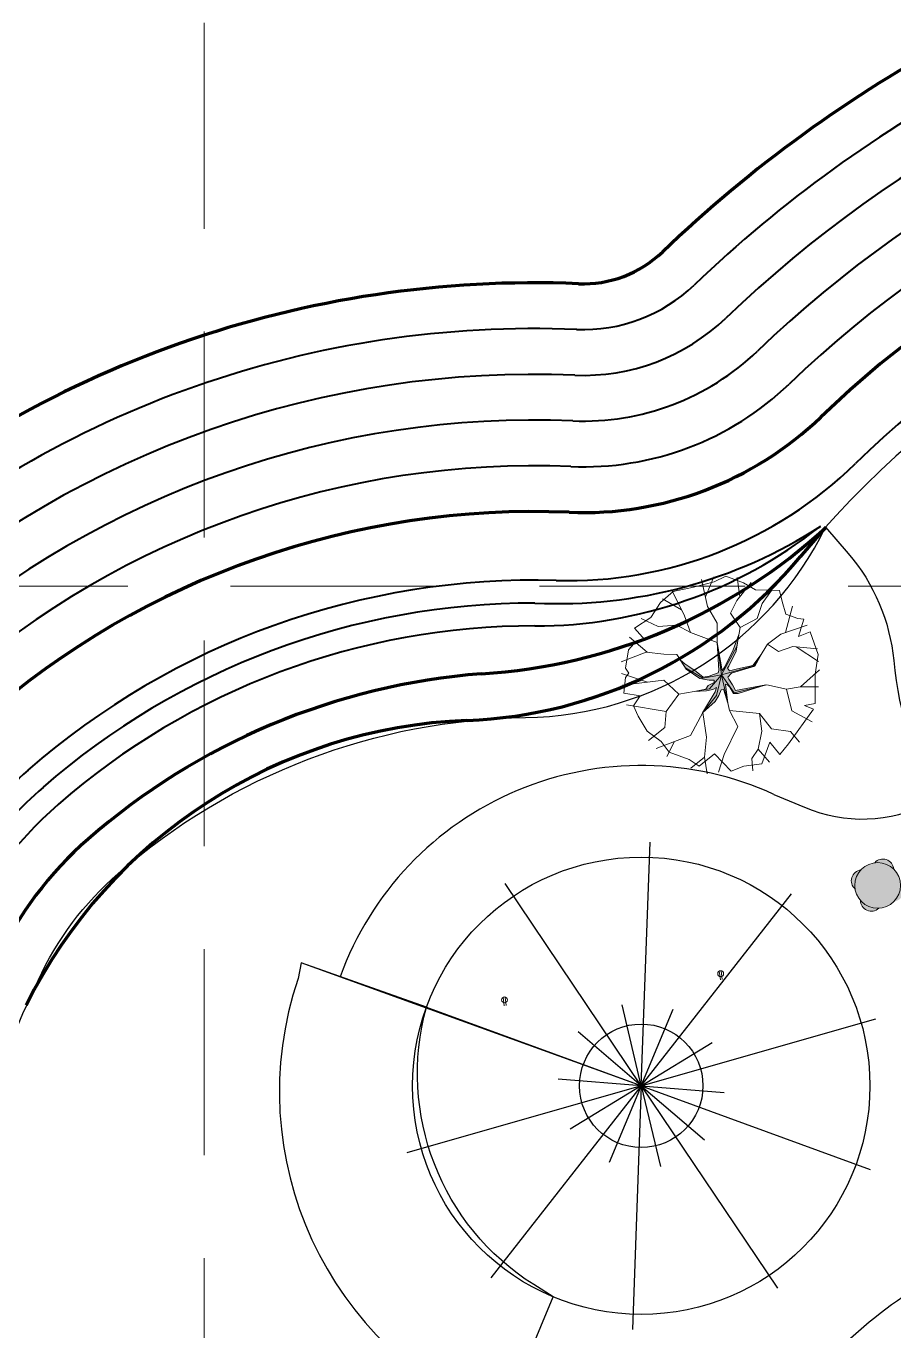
# Model space of a CAD drawing. Header units: feet. Extents: x 10084 to 13321, y 3329 to 8503.
# Drawn here: x 10880.4 to 10956.2, y 4882.5 to 4996.6 of the extents above; entities that cross this region are included whole.
import ezdxf

# ---------------------------------------------------------------- set-up
doc = ezdxf.new("R2010")
doc.units = ezdxf.units.FT
doc.header["$LTSCALE"] = 40
doc.header["$MEASUREMENT"] = 0
doc.linetypes.add('DASHED', pattern=[0.75, 0.5, -0.25])
doc.linetypes.add('HIDDEN', pattern=[0.375, 0.25, -0.125])
for name, color, linetype in [('amenity center', 31, 'Continuous'), ('GRID', 254, 'DASHED'), ('Level 1', 7, 'Continuous'), ('Level 8', 7, 'Continuous')]:
    doc.layers.add(name, color=color, linetype=linetype)

# ---------------------------------------------------------------- blocks, each defined once
blk = doc.blocks.new('E_DUPL')
at = {"color": 0, "linetype": 'ByBlock', "lineweight": 13}
for p, q in [((0, 0.16), (1.47, 0.16)), ((0, -0.17), (1.47, -0.17))]:
    blk.add_line(p, q, dxfattribs=at)
blk.add_circle((1, 0), 0.5, dxfattribs=at)

msp = doc.modelspace()

# ---------------------------------------------------------------- hatches: boundary and pattern name
at = {"layer": 'Level 8', "linetype": 'Continuous', "lineweight": 13}
msp.add_hatch(color=7, dxfattribs=at).paths.add_polyline_path([(10939.51, 4936.58), (10940.62, 4938.41), (10940.74, 4938.79), (10940.4, 4938.61), (10939.87, 4938.49), (10938.78, 4938.45), (10939.79, 4938.65), (10940.01, 4938.97), (10940.52, 4939.22), (10940.52, 4939.42), (10940.08, 4939.42), (10939.27, 4939.58), (10938.07, 4940.39), (10937.56, 4941.2), (10937.97, 4940.86), (10938.39, 4940.55), (10938.94, 4940.19), (10939.57, 4939.7), (10940.1, 4939.78), (10940.48, 4939.91), (10940.88, 4940.07), (10940.95, 4940.27), (10940.78, 4942.71), (10941.09, 4941.08), (10941.23, 4940.23), (10941.45, 4940.6), (10942.18, 4942.09), (10942.69, 4943.43), (10942.44, 4941.97), (10941.82, 4940.66), (10941.69, 4940.47), (10941.88, 4940.25), (10942.58, 4940.41), (10943.92, 4940.72), (10944.69, 4941.77), (10944.08, 4940.66), (10942.04, 4940.05), (10941.71, 4939.7), (10941.82, 4939.52), (10942.12, 4939.02), (10942.38, 4938.51), (10945.05, 4939.02), (10942.62, 4938.27), (10942.22, 4938.27), (10941.9, 4938.81), (10941.69, 4939.02), (10941.53, 4939.08), (10941.73, 4937.41), (10941.49, 4938.16), (10941.35, 4938.63), (10941.13, 4938.57), (10940.95, 4938.08), (10940.62, 4937.56)])
at = {"layer": 'Level 8', "linetype": 'Continuous', "lineweight": 0}
msp.add_hatch(color=7, dxfattribs=at).paths.add_polyline_path([(10954.57, 4923.46, -0.658528), (10956.23, 4922.91, -0.163373), (10956.82, 4921.75, -0.644021), (10956.26, 4920.08, -0.183004), (10954.92, 4919.48, -0.65192), (10953.31, 4920.18, -0.130547), (10952.86, 4921.16, -0.639754), (10953.37, 4922.84, -0.175784)])

# ---------------------------------------------------------------- linework, layer by layer
at = {"layer": 'amenity center', "color": 7}
for q in [(10934.92, 4925.27), (10922.25, 4921.66), (10947.3, 4920.75), (10904.41, 4914.71), (10914.12, 4911.28), (10932.47, 4911.03), (10936.95, 4910.67), (10954.66, 4909.81), (10928.63, 4908.69), (10940.36, 4907.74), (10913.64, 4898.11), (10921, 4887.17), (10926.9, 4904.55), (10927.94, 4900.18), (10931.35, 4897.25), (10933.38, 4882.64), (10941.4, 4903.37), (10939.67, 4899.22), (10935.83, 4896.89), (10946.06, 4886.26), (10954.18, 4896.64)]:
    msp.add_line((10934.15, 4903.96), q, dxfattribs=at)
at = {"layer": 'amenity center', "color": 7, "ltscale": 100, "flags": 128}
for points in [[(11019.02, 4977.96, 0.219647), (11000.11, 4980.92, 0.163548), (10949.94, 4952.46)], [(10868.74, 4881.5, -0.025985), (10881.41, 4913.18), (10881.41, 4913.18, -0.105629), (10888.41, 4922.53), (10888.41, 4922.53, -0.177776), (10924.04, 4936.16, 0.283084), (10950.27, 4952.81)]]:
    msp.add_lwpolyline(points, format="xyb", dxfattribs=at)
at = {"layer": 'amenity center', "color": 7, "flags": 128}
for points in [[(10950.27, 4952.81), (10952.25, 4950.51), (10952.25, 4950.51, -0.154541), (10956.23, 4941.14, 0.209057), (10969.35, 4917.57)], [(10945.75, 4929.44), (10948.43, 4928.31), (10948.43, 4928.31, 0.222526), (10959.32, 4928.7)], [(10975.62, 4862.76), (10978.91, 4862.35), (10978.91, 4862.35, 0.368693), (10988.5, 4870.29, 0.18739), (10986.58, 4879.88, 0.052592), (10980.14, 4887.96, 0.246937), (10970.69, 4890.97, 0.138303), (10953.15, 4882.48), (10953.15, 4882.48, -0.053735), (10945.06, 4876.73, 0.864338), (10950.41, 4862.76), (10950.41, 4862.76, -0.091176), (10971.78, 4863.59, -0.033734), (10975.62, 4862.76)]]:
    msp.add_lwpolyline(points, format="xyb", dxfattribs=at)
at = {"layer": 'amenity center', "color": 7, "ltscale": 100, "flags": 128}
msp.add_lwpolyline([(10915.36, 4910.82), (10904.41, 4914.71), (10904.15, 4913.35), (10904.15, 4913.35, 0.399837), (10921.98, 4874.77), (10921.98, 4874.77), (10926.45, 4885.5), (10924.76, 4886.57), (10924.76, 4886.57, -0.330146), (10915.36, 4910.82)], format="xyb", close=True, dxfattribs=at)
at = {"layer": 'amenity center', "color": 7}
for radius in [20, 5.4]:
    msp.add_circle((10934.15, 4903.96), radius, dxfattribs=at)
msp.add_arc((10934.15, 4903.96), 28, 65.5234, 160.0792, dxfattribs=at)
at = {"layer": 'GRID', "color": 252, "linetype": 'HIDDEN', "lineweight": 0, "ltscale": 1.8}
for p, q in [((10895.91, 3736.9), (10895.93, 8414.95)), ((10169.24, 4947.64), (13236.21, 4947.64))]:
    msp.add_line(p, q, dxfattribs=at)
at = {"layer": 'Level 1', "color": 5, "linetype": 'Continuous', "lineweight": 70}
for centre, radius, start, end in [((11017.37, 4892.06), 117.52, 102.5721, 133.8134), ((11017.37, 4892.06), 97.52, 101.1582, 133.8134), ((10929.08, 4984.08), 10, 267.623, 313.8134), ((10924.8, 4880.82), 93.35, 87.623, 131.1078), ((10929.08, 4984.08), 30, 267.623, 313.8134), ((10924.8, 4880.82), 73.35, 87.623, 131.1078), ((10917.24, 4988.77), 48.87, 273.4604, 312.5741), ((11017.13, 4892.51), 90, 137.9528, 140.1075), ((10917.39, 4975.88), 40, 272.1872, 320.1075), ((10924.8, 4880.82), 59.35, 94.4554, 131.1079), ((10920.63, 4890.94), 45, 92.1872, 153.5216), ((10906.79, 4901.46), 31.95, 131.1079, 155.2267)]:
    msp.add_arc(centre, radius, start, end, dxfattribs=at)
at = {"layer": 'Level 1', "color": 5, "linetype": 'Continuous', "lineweight": 40}
for centre, radius, start, end in [((11017.37, 4892.06), 113.52, 101.9171, 133.8134), ((11017.37, 4892.06), 109.52, 101.289, 133.8134), ((11017.37, 4892.06), 105.52, 100.5945, 133.8134), ((11017.37, 4892.06), 101.52, 99.8236, 133.8134), ((11017.13, 4892.51), 92, 100.8988, 134.2918), ((10929.08, 4984.08), 14, 267.623, 313.8134), ((10929.08, 4984.08), 18, 267.623, 313.8134), ((10924.8, 4880.82), 89.35, 87.623, 131.1078), ((10929.08, 4984.08), 22, 267.623, 313.8134), ((10924.8, 4880.82), 85.35, 87.623, 131.1078), ((10929.08, 4984.08), 26, 267.623, 313.8134), ((10924.8, 4880.82), 81.35, 87.623, 131.1078), ((10924.8, 4880.82), 77.35, 87.623, 131.1078), ((10927.75, 4984.13), 36, 268.3635, 314.2918), ((10924.89, 4984.17), 40, 269.9478, 308.3108), ((10926.91, 4988.34), 42.22, 267.2122, 302.9102), ((10924.8, 4880.82), 67.35, 88.3635, 131.1079), ((10924.8, 4880.82), 65.35, 89.9478, 131.1079), ((10924.8, 4880.82), 63.35, 89.9478, 131.1079), ((10906.79, 4901.46), 39.95, 131.1079, 155.2267), ((10906.79, 4901.46), 37.95, 131.1079, 155.2267), ((10906.79, 4901.46), 35.95, 131.1079, 155.2267)]:
    msp.add_arc(centre, radius, start, end, dxfattribs=at)
at = {"layer": 'Level 8', "color": 7, "linetype": 'Continuous', "lineweight": 13}
for p, q in [((10939.95, 4945.87), (10939.42, 4948.24)), ((10939.76, 4946.7), (10940.51, 4948.46)), ((10940.52, 4948.02), (10941.55, 4948.53)), ((10941.55, 4948.53), (10943.08, 4947.93)), ((10942.78, 4946.75), (10942.55, 4948.4)), ((10935.83, 4946.21), (10936.95, 4947.19)), ((10937.93, 4945.04), (10936.87, 4947.23)), ((10936.95, 4947.19), (10938.71, 4947.56)), ((10938.71, 4947.56), (10940.52, 4948.02)), ((10942.5, 4946.4), (10943.77, 4947.98)), ((10943.08, 4947.93), (10944.15, 4947.32)), ((10944.15, 4947.32), (10946.24, 4947.28)), ((10944.74, 4946.14), (10945.53, 4947.28)), ((10946.24, 4947.28), (10946.47, 4946.3)), ((10935, 4944.91), (10935.83, 4946.21)), ((10937.67, 4945.57), (10936, 4946.53)), ((10941.97, 4945.3), (10942.5, 4946.4)), ((10944.3, 4944.82), (10944.74, 4946.14)), ((10946.47, 4946.3), (10946.79, 4945.19)), ((10946.77, 4943.6), (10947.39, 4945.9)), ((10933.56, 4943.98), (10935, 4944.91)), ((10935.64, 4944.12), (10934.15, 4944.82)), ((10938.45, 4943.59), (10937.93, 4945.04)), ((10940.78, 4944.42), (10939.95, 4945.87)), ((10942.81, 4944.03), (10941.97, 4945.3)), ((10942.81, 4944.03), (10944.3, 4944.82)), ((10946.79, 4945.19), (10947.86, 4944.82)), ((10947.86, 4944.82), (10948.37, 4944.77)), ((10948.37, 4944.77), (10947.91, 4943.24)), ((10934.49, 4942.92), (10933.56, 4943.98)), ((10937.27, 4944.25), (10935.64, 4944.12)), ((10938.45, 4943.59), (10937.27, 4944.25)), ((10940.78, 4942.71), (10940.78, 4944.42)), ((10942.5, 4942.36), (10942.81, 4944.03)), ((10946.37, 4943.46), (10948.65, 4944.25)), ((10947.91, 4943.24), (10948.93, 4943.66)), ((10948.93, 4943.66), (10949.62, 4941.66)), ((10933.05, 4942.08), (10933.75, 4942.87)), ((10934.67, 4941.87), (10933.12, 4943.2)), ((10933.75, 4942.87), (10934.49, 4942.92)), ((10940.78, 4942.71), (10938.45, 4943.59)), ((10940.78, 4942.71), (10940.95, 4940.27)), ((10941.09, 4941.08), (10940.78, 4942.71)), ((10941.18, 4939.88), (10940.78, 4942.71)), ((10942.69, 4943.43), (10942.18, 4942.09)), ((10942.44, 4941.97), (10942.69, 4943.43)), ((10944.04, 4940.69), (10945.18, 4942.58)), ((10945.18, 4942.58), (10946.37, 4943.46)), ((10945.18, 4942.58), (10946.15, 4941.92)), ((10934.58, 4941.88), (10932.39, 4941.04)), ((10932.78, 4940.49), (10933.05, 4942.08)), ((10936.12, 4941.7), (10934.58, 4941.88)), ((10937.27, 4941.66), (10936.12, 4941.7)), ((10938.01, 4940.51), (10937.27, 4941.66)), ((10941.18, 4939.88), (10942.5, 4942.36)), ((10942.18, 4942.09), (10941.45, 4940.6)), ((10941.82, 4940.66), (10942.44, 4941.97)), ((10944.69, 4941.77), (10943.92, 4940.72)), ((10944.08, 4940.66), (10944.69, 4941.77)), ((10946.15, 4941.92), (10947.42, 4942.36)), ((10947.42, 4942.36), (10949.57, 4942.18)), ((10947.71, 4942.34), (10949.64, 4941.06)), ((10949.62, 4941.66), (10949.35, 4939.95)), ((10933.06, 4940.03), (10932.78, 4940.49)), ((10937.97, 4940.86), (10937.56, 4941.2)), ((10937.56, 4941.2), (10938.07, 4940.39)), ((10938.39, 4940.55), (10937.97, 4940.86)), ((10939.55, 4939.59), (10938.01, 4940.51)), ((10938.07, 4940.39), (10939.27, 4939.58)), ((10938.94, 4940.19), (10938.39, 4940.55)), ((10939.57, 4939.7), (10938.94, 4940.19)), ((10940.95, 4940.27), (10940.88, 4940.07)), ((10941.23, 4940.23), (10941.09, 4941.08)), ((10941.18, 4939.88), (10944.04, 4940.69)), ((10941.45, 4940.6), (10941.23, 4940.23)), ((10941.69, 4940.47), (10941.82, 4940.66)), ((10941.88, 4940.25), (10941.69, 4940.47)), ((10942.58, 4940.41), (10941.88, 4940.25)), ((10942.04, 4940.05), (10944.08, 4940.66)), ((10943.92, 4940.72), (10942.58, 4940.41)), ((10948.08, 4938.85), (10949.74, 4940.32)), ((10934.7, 4939.24), (10932.42, 4940)), ((10936.12, 4939.42), (10932.52, 4938.98)), ((10932.63, 4938.28), (10932.78, 4939.67)), ((10932.78, 4939.67), (10933.06, 4940.03)), ((10937.44, 4938.19), (10936.12, 4939.42)), ((10939.27, 4939.58), (10940.08, 4939.42)), ((10941.18, 4939.88), (10939.55, 4939.59)), ((10940.1, 4939.78), (10939.57, 4939.7)), ((10940.52, 4939.22), (10940.01, 4938.97)), ((10940.08, 4939.42), (10940.52, 4939.42)), ((10940.48, 4939.91), (10940.1, 4939.78)), ((10941.18, 4939.88), (10940.12, 4938.67)), ((10940.88, 4940.07), (10940.48, 4939.91)), ((10940.52, 4939.42), (10940.52, 4939.22)), ((10941.18, 4939.88), (10940.74, 4938.1)), ((10941.18, 4939.88), (10941.88, 4936.78)), ((10941.18, 4939.88), (10942.28, 4938.32)), ((10941.73, 4937.41), (10941.53, 4939.08)), ((10941.53, 4939.08), (10941.69, 4939.02)), ((10941.71, 4939.7), (10942.04, 4940.05)), ((10941.82, 4939.52), (10941.71, 4939.7)), ((10942.12, 4939.02), (10941.82, 4939.52)), ((10949.35, 4939.95), (10949.35, 4938.46)), ((10934.07, 4938.05), (10932.63, 4938.28)), ((10933.47, 4937.17), (10934.07, 4938.05)), ((10937.44, 4938.19), (10936.34, 4936.69)), ((10940.12, 4938.67), (10937.44, 4938.19)), ((10939.79, 4938.65), (10938.78, 4938.45)), ((10938.78, 4938.45), (10939.87, 4938.49)), ((10940.62, 4938.41), (10939.51, 4936.58)), ((10940.74, 4938.1), (10939.55, 4936.61)), ((10940.01, 4938.97), (10939.79, 4938.65)), ((10939.87, 4938.49), (10940.4, 4938.61)), ((10940.4, 4938.61), (10940.74, 4938.79)), ((10940.74, 4938.79), (10940.62, 4938.41)), ((10940.62, 4937.56), (10940.95, 4938.08)), ((10940.95, 4938.08), (10941.13, 4938.57)), ((10941.13, 4938.57), (10941.35, 4938.63)), ((10941.35, 4938.63), (10941.49, 4938.16)), ((10941.49, 4938.16), (10941.73, 4937.41)), ((10941.69, 4939.02), (10941.9, 4938.81)), ((10941.9, 4938.81), (10942.22, 4938.27)), ((10942.38, 4938.51), (10942.12, 4939.02)), ((10942.22, 4938.27), (10942.62, 4938.27)), ((10942.28, 4938.32), (10945.13, 4939.02)), ((10945.05, 4939.02), (10942.38, 4938.51)), ((10942.62, 4938.27), (10945.05, 4939.02)), ((10945.13, 4939.02), (10946.85, 4938.63)), ((10946.85, 4938.63), (10948.04, 4938.85)), ((10946.85, 4938.63), (10947.33, 4936.74)), ((10948.04, 4938.85), (10949.66, 4938.85)), ((10949.35, 4938.46), (10949.35, 4937.4)), ((10936.34, 4936.69), (10932.87, 4937.26)), ((10933.88, 4936.28), (10933.47, 4937.17)), ((10939.51, 4936.58), (10940.62, 4937.56)), ((10941.88, 4936.78), (10942.59, 4935.38)), ((10941.88, 4936.78), (10944.48, 4936.52)), ((10949.21, 4936.89), (10947.02, 4933.87)), ((10949.35, 4937.4), (10948.42, 4937.21)), ((10948.42, 4937.21), (10949.21, 4936.89)), ((10934.67, 4934.98), (10933.88, 4936.28)), ((10936.34, 4936.69), (10936.21, 4935.29)), ((10939.55, 4936.61), (10938.45, 4934.59)), ((10939.55, 4936.61), (10939.86, 4934.45)), ((10944.48, 4936.52), (10945.53, 4935.16)), ((10944.48, 4936.52), (10944.7, 4934.98)), ((10947.33, 4936.74), (10949.09, 4935.77)), ((10935.88, 4934.06), (10934.67, 4934.98)), ((10936.21, 4935.29), (10934.8, 4934.15)), ((10938.45, 4934.59), (10937.05, 4934.06)), ((10942.59, 4935.38), (10941.4, 4932.92)), ((10944.7, 4934.98), (10944.39, 4933.4)), ((10945.53, 4935.16), (10947.2, 4934.94)), ((10947.2, 4934.94), (10947.99, 4934.01)), ((10937.05, 4934.06), (10935.46, 4933.45)), ((10936.58, 4933.13), (10935.88, 4934.06)), ((10937.05, 4934.06), (10936.39, 4932.74)), ((10939.86, 4934.45), (10939.68, 4932.7)), ((10944.39, 4933.4), (10943.82, 4932.57)), ((10944.39, 4933.4), (10945.37, 4932.26)), ((10945.4, 4934.01), (10944.7, 4932.11)), ((10946.28, 4932.94), (10945.4, 4934.01)), ((10947.02, 4933.87), (10946.28, 4932.94)), ((10938.34, 4932.48), (10936.58, 4933.13)), ((10939.22, 4931.92), (10938.34, 4932.48)), ((10939.68, 4932.7), (10938.5, 4931.73)), ((10940.57, 4932.99), (10939.22, 4931.92)), ((10939.68, 4932.7), (10939.91, 4931.25)), ((10942.01, 4931.46), (10940.57, 4932.99)), ((10941.4, 4932.92), (10940.91, 4931.38)), ((10943.82, 4932.57), (10943.9, 4931.51)), ((10943.12, 4931.92), (10942.01, 4931.46)), ((10944.7, 4932.11), (10943.12, 4931.92))]:
    msp.add_line(p, q, dxfattribs=at)
at = {"layer": 'Level 8', "color": 7, "linetype": 'Continuous', "lineweight": 0}
msp.add_circle((10954.83, 4921.48), 2, dxfattribs=at)
for centre, start, end in [((10955.28, 4922.83), 5.139, 138.2528), ((10953.48, 4921.89), 96.6239, 229.7377), ((10954.27, 4920.18), 179.8969, 313.0107)]:
    msp.add_arc(centre, 0.956, start, end, dxfattribs=at)

# ---------------------------------------------------------------- block references
at = {"layer": 'amenity center', "color": 7, "xscale": 0.5147942052228061, "yscale": -0.5147942052226426, "rotation": 97.41286218563397}
for p in [(10941.16, 4913.25), (10922.26, 4910.96)]:
    msp.add_blockref('E_DUPL', p, dxfattribs=at)

doc.saveas('drawing.dxf')
